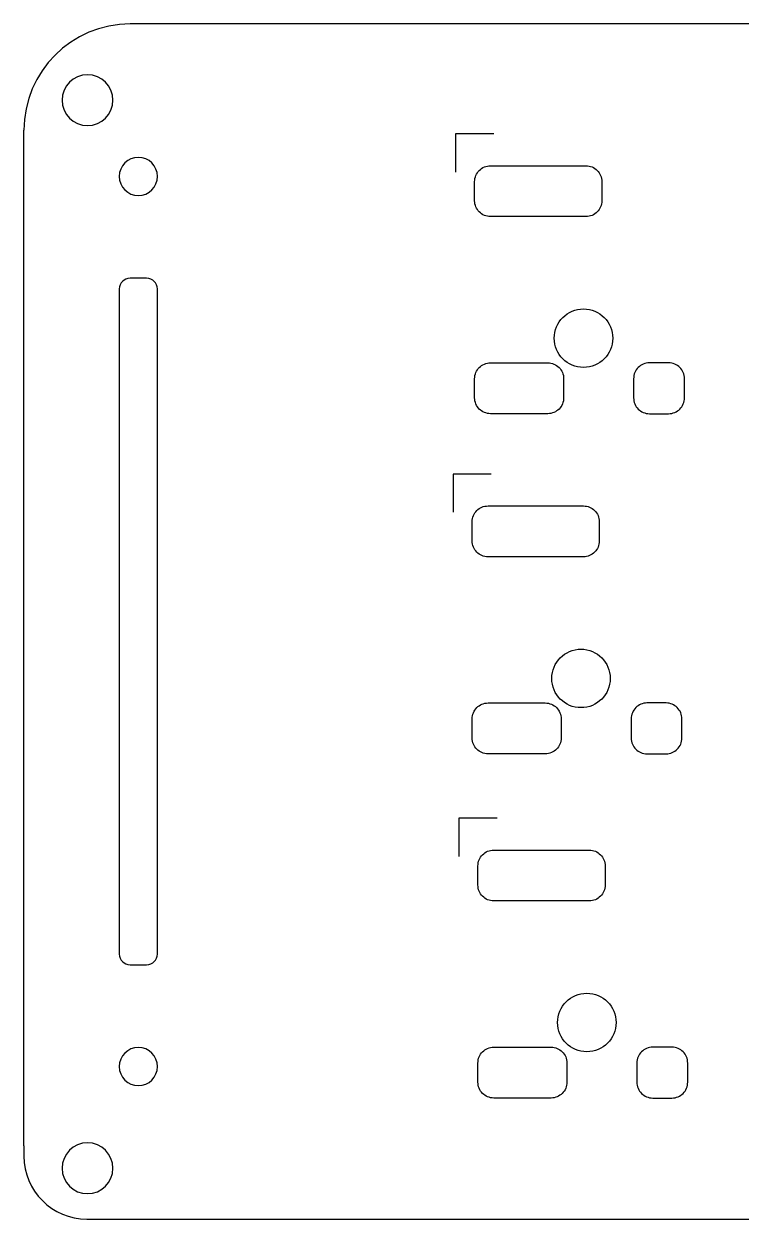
# Model space of a CAD drawing. Extents: x -6 to 227, y 0 to 209.
# Drawn here: x 1 to 57.4, y 0 to 94 of the extents above; entities that cross this region are included whole.
import ezdxf

# ---------------------------------------------------------------- set-up
doc = ezdxf.new("R2010")
doc.units = 0
doc.header["$LTSCALE"] = 25.4
doc.header["$MEASUREMENT"] = 0

# ---------------------------------------------------------------- blocks, each defined once
blk = doc.blocks.new('*B1')
at = {"color": 192, "linetype": 'Continuous'}
for q in [(1, 85.632997), (1, 4.954295)]:
    blk.add_line((1, 5.751721), q, dxfattribs=at)
for centre, radius, start, end in [((9.367003, 85.632997), 8.367003, -270, -180), ((10, 82), 1.5, -270, -180), ((10, 82), 1.5, 0, 90), ((10, 82), 1.5, -180, -90), ((10, 82), 1.5, -90, 0), ((10, 12), 1.5, -270, -180), ((10, 12), 1.5, 0, 90), ((10, 12), 1.5, -180, -90), ((10, 12), 1.5, -90, 0), ((5.954295, 4.954295), 4.954295, -180, -90)]:
    blk.add_arc(centre, radius, start, end, dxfattribs=at)
blk = doc.blocks.new('*B2')
at = {"color": 212, "linetype": 'Continuous'}
for p, q in [((215.248279, 94), (9.367003, 94)), ((37.946512, 85.344002), (34.94649, 85.344002)), ((34.94649, 85.344002), (34.94649, 82.34398)), ((37.100851, 82.693382), (37.210138, 82.746009)), ((37.210138, 82.746009), (37.325, 82.788034)), ((37.325, 82.788034), (37.444808, 82.818829)), ((37.444808, 82.818829), (37.568933, 82.837767)), ((37.568933, 82.837767), (37.696746, 82.844219)), ((37.696746, 82.844219), (45.196448, 82.844219)), ((45.196448, 82.844219), (45.324261, 82.837767)), ((45.324261, 82.837767), (45.448386, 82.818829)), ((45.448386, 82.818829), (45.568194, 82.788034)), ((45.568194, 82.788034), (45.683056, 82.746009)), ((45.683056, 82.746009), (45.792343, 82.693382)), ((36.452957, 81.722136), (36.471906, 81.84625)), ((36.471906, 81.84625), (36.502719, 81.96604)), ((36.502719, 81.96604), (36.544766, 82.080879)), ((36.544766, 82.080879), (36.59742, 82.190139)), ((36.59742, 82.190139), (36.660051, 82.293193)), ((36.660051, 82.293193), (36.73203, 82.389412)), ((36.73203, 82.389412), (36.812729, 82.478168)), ((36.812729, 82.478168), (36.901518, 82.558833)), ((36.901518, 82.558833), (36.997768, 82.630781)), ((36.997768, 82.630781), (37.100851, 82.693382)), ((45.792343, 82.693382), (45.895426, 82.630781)), ((45.895426, 82.630781), (45.991676, 82.558833)), ((45.991676, 82.558833), (46.080465, 82.478168)), ((46.080465, 82.478168), (46.161164, 82.389412)), ((46.161164, 82.389412), (46.233143, 82.293193)), ((46.233143, 82.293193), (46.295774, 82.190139)), ((46.295774, 82.190139), (46.348428, 82.080879)), ((46.348428, 82.080879), (46.390475, 81.96604)), ((46.390475, 81.96604), (46.421288, 81.84625)), ((46.421288, 81.84625), (46.440237, 81.722136)), ((36.446501, 81.594327), (36.452957, 81.722136)), ((36.446501, 80.094316), (36.446501, 81.594327)), ((46.440237, 81.722136), (46.446693, 81.594327)), ((46.446693, 81.594327), (46.446693, 80.094316)), ((36.452957, 79.966507), (36.446501, 80.094316)), ((36.471906, 79.842393), (36.452957, 79.966507)), ((46.440237, 79.966507), (46.421288, 79.842393)), ((46.446693, 80.094316), (46.440237, 79.966507)), ((36.502719, 79.722603), (36.471906, 79.842393)), ((36.544766, 79.607764), (36.502719, 79.722603)), ((36.59742, 79.498503), (36.544766, 79.607764)), ((36.660051, 79.39545), (36.59742, 79.498503)), ((36.73203, 79.299231), (36.660051, 79.39545)), ((36.812729, 79.210475), (36.73203, 79.299231)), ((36.901518, 79.12981), (36.812729, 79.210475)), ((36.997768, 79.057862), (36.901518, 79.12981)), ((37.100851, 78.995261), (36.997768, 79.057862)), ((37.210138, 78.942634), (37.100851, 78.995261)), ((45.792343, 78.995261), (45.683056, 78.942634)), ((45.895426, 79.057862), (45.792343, 78.995261)), ((45.991676, 79.12981), (45.895426, 79.057862)), ((46.080465, 79.210475), (45.991676, 79.12981)), ((46.161164, 79.299231), (46.080465, 79.210475)), ((46.233143, 79.39545), (46.161164, 79.299231)), ((46.295774, 79.498503), (46.233143, 79.39545)), ((46.348428, 79.607764), (46.295774, 79.498503)), ((46.390475, 79.722603), (46.348428, 79.607764)), ((46.421288, 79.842393), (46.390475, 79.722603)), ((37.325, 78.900609), (37.210138, 78.942634)), ((37.444808, 78.869814), (37.325, 78.900609)), ((37.568933, 78.850876), (37.444808, 78.869814)), ((37.696746, 78.844424), (37.568933, 78.850876)), ((45.196448, 78.844424), (37.696746, 78.844424)), ((45.324261, 78.850876), (45.196448, 78.844424)), ((45.448386, 78.869814), (45.324261, 78.850876)), ((45.568194, 78.900609), (45.448386, 78.869814)), ((45.683056, 78.942634), (45.568194, 78.900609)), ((10.653479, 74), (9.346521, 74)), ((8.5, 73.153479), (8.5, 20.846521)), ((11.5, 20.846521), (11.5, 73.153479)), ((44.111536, 71.397566), (44.322821, 71.474888)), ((44.322821, 71.474888), (44.543207, 71.531547)), ((44.543207, 71.531547), (44.771537, 71.566389)), ((44.771537, 71.566389), (45.006654, 71.57826)), ((45.006654, 71.57826), (45.241833, 71.566389)), ((45.241833, 71.566389), (45.470217, 71.531547)), ((45.470217, 71.531547), (45.69065, 71.474888)), ((45.69065, 71.474888), (45.901976, 71.397566)), ((42.984489, 70.374806), (43.09969, 70.56442)), ((43.09969, 70.56442), (43.232088, 70.741458)), ((43.232088, 70.741458), (43.380525, 70.904763)), ((43.380525, 70.904763), (43.543845, 71.053182)), ((43.543845, 71.053182), (43.720891, 71.185559)), ((43.720891, 71.185559), (43.910506, 71.300739)), ((43.910506, 71.300739), (44.111536, 71.397566)), ((45.901976, 71.397566), (46.10304, 71.300739)), ((46.10304, 71.300739), (46.292684, 71.185559)), ((46.292684, 71.185559), (46.469753, 71.053182)), ((46.469753, 71.053182), (46.633092, 70.904763)), ((46.633092, 70.904763), (46.781543, 70.741458)), ((46.781543, 70.741458), (46.913952, 70.56442)), ((46.913952, 70.56442), (47.029161, 70.374806)), ((42.71877, 69.513677), (42.753624, 69.74205)), ((42.753624, 69.74205), (42.810299, 69.962466)), ((42.810299, 69.962466), (42.887639, 70.173769)), ((42.887639, 70.173769), (42.984489, 70.374806)), ((47.029161, 70.374806), (47.126016, 70.173769)), ((47.126016, 70.173769), (47.20336, 69.962466)), ((47.20336, 69.962466), (47.260037, 69.74205)), ((47.260037, 69.74205), (47.29489, 69.513677)), ((42.706896, 69.278502), (42.71877, 69.513677)), ((42.71877, 69.043323), (42.706896, 69.278502)), ((42.753624, 68.814939), (42.71877, 69.043323)), ((42.810299, 68.594506), (42.753624, 68.814939)), ((47.260037, 68.814939), (47.20336, 68.594506)), ((47.29489, 69.043323), (47.260037, 68.814939)), ((47.29489, 69.513677), (47.306765, 69.278502)), ((47.306765, 69.278502), (47.29489, 69.043323)), ((42.887639, 68.38318), (42.810299, 68.594506)), ((42.984489, 68.182116), (42.887639, 68.38318)), ((43.09969, 67.992472), (42.984489, 68.182116)), ((43.232088, 67.815403), (43.09969, 67.992472)), ((43.380525, 67.652064), (43.232088, 67.815403)), ((46.781543, 67.815403), (46.633092, 67.652064)), ((46.913952, 67.992472), (46.781543, 67.815403)), ((47.029161, 68.182116), (46.913952, 67.992472)), ((47.126016, 68.38318), (47.029161, 68.182116)), ((47.20336, 68.594506), (47.126016, 68.38318)), ((36.597691, 66.690495), (36.660292, 66.793548)), ((36.660292, 66.793548), (36.732239, 66.889767)), ((36.732239, 66.889767), (36.812905, 66.978523)), ((36.812905, 66.978523), (36.901661, 67.059189)), ((36.901661, 67.059189), (36.99788, 67.131136)), ((36.99788, 67.131136), (37.100933, 67.193737)), ((37.100933, 67.193737), (37.210193, 67.246364)), ((37.210193, 67.246364), (37.325033, 67.288389)), ((37.325033, 67.288389), (37.444823, 67.319185)), ((37.444823, 67.319185), (37.568937, 67.338122)), ((37.568937, 67.338122), (37.696746, 67.344574)), ((37.696746, 67.344574), (42.196779, 67.344574)), ((42.196779, 67.344574), (42.324588, 67.338122)), ((42.324588, 67.338122), (42.448702, 67.319185)), ((42.448702, 67.319185), (42.568492, 67.288389)), ((42.568492, 67.288389), (42.683331, 67.246364)), ((42.683331, 67.246364), (42.792591, 67.193737)), ((42.792591, 67.193737), (42.895645, 67.131136)), ((42.895645, 67.131136), (42.991864, 67.059189)), ((42.991864, 67.059189), (43.08062, 66.978523)), ((43.08062, 66.978523), (43.161285, 66.889767)), ((43.161285, 66.889767), (43.233233, 66.793548)), ((43.233233, 66.793548), (43.295834, 66.690495)), ((43.543845, 67.503613), (43.380525, 67.652064)), ((43.720891, 67.371204), (43.543845, 67.503613)), ((43.910506, 67.255995), (43.720891, 67.371204)), ((44.111536, 67.15914), (43.910506, 67.255995)), ((44.322821, 67.081796), (44.111536, 67.15914)), ((44.543207, 67.025119), (44.322821, 67.081796)), ((44.771537, 66.990266), (44.543207, 67.025119)), ((45.006654, 66.978391), (44.771537, 66.990266)), ((45.241833, 66.990266), (45.006654, 66.978391)), ((45.470217, 67.025119), (45.241833, 66.990266)), ((45.69065, 67.081796), (45.470217, 67.025119)), ((45.901976, 67.15914), (45.69065, 67.081796)), ((46.10304, 67.255995), (45.901976, 67.15914)), ((46.292684, 67.371204), (46.10304, 67.255995)), ((46.469753, 67.503613), (46.292684, 67.371204)), ((46.633092, 67.652064), (46.469753, 67.503613)), ((49.160267, 66.793548), (49.097666, 66.690495)), ((49.232214, 66.889767), (49.160267, 66.793548)), ((49.31288, 66.978523), (49.232214, 66.889767)), ((49.401636, 67.059189), (49.31288, 66.978523)), ((49.497855, 67.131136), (49.401636, 67.059189)), ((49.600908, 67.193737), (49.497855, 67.131136)), ((49.710168, 67.246364), (49.600908, 67.193737)), ((49.825008, 67.288389), (49.710168, 67.246364)), ((49.944798, 67.319185), (49.825008, 67.288389)), ((50.068912, 67.338122), (49.944798, 67.319185)), ((50.196721, 67.344574), (50.068912, 67.338122)), ((51.696732, 67.344574), (50.196721, 67.344574)), ((51.824483, 67.338122), (51.696732, 67.344574)), ((51.948553, 67.319185), (51.824483, 67.338122)), ((52.068314, 67.288389), (51.948553, 67.319185)), ((52.183135, 67.246364), (52.068314, 67.288389)), ((52.292388, 67.193737), (52.183135, 67.246364)), ((52.395443, 67.131136), (52.292388, 67.193737)), ((52.49167, 67.059189), (52.395443, 67.131136)), ((52.58044, 66.978523), (52.49167, 67.059189)), ((52.661124, 66.889767), (52.58044, 66.978523)), ((52.733092, 66.793548), (52.661124, 66.889767)), ((52.795715, 66.690495), (52.733092, 66.793548)), ((36.446854, 66.094683), (36.453306, 66.222492)), ((36.446854, 64.594671), (36.446854, 66.094683)), ((36.453306, 66.222492), (36.472244, 66.346605)), ((36.472244, 66.346605), (36.503039, 66.466396)), ((36.503039, 66.466396), (36.545064, 66.581235)), ((36.545064, 66.581235), (36.597691, 66.690495)), ((43.295834, 66.690495), (43.348461, 66.581235)), ((43.348461, 66.581235), (43.390486, 66.466396)), ((43.390486, 66.466396), (43.421281, 66.346605)), ((43.421281, 66.346605), (43.440219, 66.222492)), ((43.440219, 66.222492), (43.446671, 66.094683)), ((43.446671, 66.094683), (43.446671, 64.594671)), ((48.953281, 66.222492), (48.946829, 66.094683)), ((48.946829, 66.094683), (48.946829, 64.594671)), ((48.972219, 66.346605), (48.953281, 66.222492)), ((49.003014, 66.466396), (48.972219, 66.346605)), ((49.045039, 66.581235), (49.003014, 66.466396)), ((49.097666, 66.690495), (49.045039, 66.581235)), ((52.848364, 66.581235), (52.795715, 66.690495)), ((52.890408, 66.466396), (52.848364, 66.581235)), ((52.921219, 66.346605), (52.890408, 66.466396)), ((52.940168, 66.222492), (52.921219, 66.346605)), ((52.946623, 66.094683), (52.940168, 66.222492)), ((52.946623, 64.594671), (52.946623, 66.094683)), ((36.453306, 64.466862), (36.446854, 64.594671)), ((36.472244, 64.342749), (36.453306, 64.466862)), ((36.503039, 64.222958), (36.472244, 64.342749)), ((36.545064, 64.108119), (36.503039, 64.222958)), ((36.597691, 63.998859), (36.545064, 64.108119)), ((36.660292, 63.895806), (36.597691, 63.998859)), ((43.295834, 63.998859), (43.233233, 63.895806)), ((43.348461, 64.108119), (43.295834, 63.998859)), ((43.390486, 64.222958), (43.348461, 64.108119)), ((43.421281, 64.342749), (43.390486, 64.222958)), ((43.440219, 64.466862), (43.421281, 64.342749)), ((43.446671, 64.594671), (43.440219, 64.466862)), ((48.946829, 64.594671), (48.953281, 64.466862)), ((48.953281, 64.466862), (48.972219, 64.342749)), ((48.972219, 64.342749), (49.003014, 64.222958)), ((49.003014, 64.222958), (49.045039, 64.108119)), ((49.045039, 64.108119), (49.097666, 63.998859)), ((49.097666, 63.998859), (49.160267, 63.895806)), ((52.733092, 63.895806), (52.795715, 63.998859)), ((52.795715, 63.998859), (52.848364, 64.108119)), ((52.848364, 64.108119), (52.890408, 64.222958)), ((52.890408, 64.222958), (52.921219, 64.342749)), ((52.921219, 64.342749), (52.940168, 64.466862)), ((52.940168, 64.466862), (52.946623, 64.594671)), ((36.732239, 63.799587), (36.660292, 63.895806)), ((36.812905, 63.710831), (36.732239, 63.799587)), ((36.901661, 63.630165), (36.812905, 63.710831)), ((36.99788, 63.558218), (36.901661, 63.630165)), ((37.100933, 63.495617), (36.99788, 63.558218)), ((37.210193, 63.44299), (37.100933, 63.495617)), ((37.325033, 63.400965), (37.210193, 63.44299)), ((37.444823, 63.370169), (37.325033, 63.400965)), ((37.568937, 63.351232), (37.444823, 63.370169)), ((37.696746, 63.34478), (37.568937, 63.351232)), ((42.196779, 63.34478), (37.696746, 63.34478)), ((42.324588, 63.351232), (42.196779, 63.34478)), ((42.448702, 63.370169), (42.324588, 63.351232)), ((42.568492, 63.400965), (42.448702, 63.370169)), ((42.683331, 63.44299), (42.568492, 63.400965)), ((42.792591, 63.495617), (42.683331, 63.44299)), ((42.895645, 63.558218), (42.792591, 63.495617)), ((42.991864, 63.630165), (42.895645, 63.558218)), ((43.08062, 63.710831), (42.991864, 63.630165)), ((43.161285, 63.799587), (43.08062, 63.710831)), ((43.233233, 63.895806), (43.161285, 63.799587)), ((49.160267, 63.895806), (49.232214, 63.799587)), ((49.232214, 63.799587), (49.31288, 63.710831)), ((49.31288, 63.710831), (49.401636, 63.630165)), ((49.401636, 63.630165), (49.497855, 63.558218)), ((49.497855, 63.558218), (49.600908, 63.495617)), ((49.600908, 63.495617), (49.710168, 63.44299)), ((49.710168, 63.44299), (49.825008, 63.400965)), ((49.825008, 63.400965), (49.944798, 63.370169)), ((49.944798, 63.370169), (50.068912, 63.351232)), ((50.068912, 63.351232), (50.196721, 63.34478)), ((50.196721, 63.34478), (51.696732, 63.34478)), ((51.696732, 63.34478), (51.824483, 63.351232)), ((51.824483, 63.351232), (51.948553, 63.370169)), ((51.948553, 63.370169), (52.068314, 63.400965)), ((52.068314, 63.400965), (52.183135, 63.44299)), ((52.183135, 63.44299), (52.292388, 63.495617)), ((52.292388, 63.495617), (52.395443, 63.558218)), ((52.395443, 63.558218), (52.49167, 63.630165)), ((52.49167, 63.630165), (52.58044, 63.710831)), ((52.58044, 63.710831), (52.661124, 63.799587)), ((52.661124, 63.799587), (52.733092, 63.895806)), ((37.7495, 58.589752), (34.749478, 58.589752)), ((34.749478, 58.589752), (34.749478, 55.58973)), ((36.400408, 55.43589), (36.463039, 55.538943)), ((36.463039, 55.538943), (36.535018, 55.635162)), ((36.535018, 55.635162), (36.615717, 55.723918)), ((36.615717, 55.723918), (36.704506, 55.804584)), ((36.704506, 55.804584), (36.800756, 55.876531)), ((36.800756, 55.876531), (36.903839, 55.939132)), ((36.903839, 55.939132), (37.013126, 55.991759)), ((37.013126, 55.991759), (37.127988, 56.033784)), ((37.127988, 56.033784), (37.247796, 56.064579)), ((37.247796, 56.064579), (37.371921, 56.083517)), ((37.371921, 56.083517), (37.499734, 56.089969)), ((37.499734, 56.089969), (44.999436, 56.089969)), ((44.999436, 56.089969), (45.127249, 56.083517)), ((45.127249, 56.083517), (45.251374, 56.064579)), ((45.251374, 56.064579), (45.371182, 56.033784)), ((45.371182, 56.033784), (45.486044, 55.991759)), ((45.486044, 55.991759), (45.595331, 55.939132)), ((45.595331, 55.939132), (45.698414, 55.876531)), ((45.698414, 55.876531), (45.794664, 55.804584)), ((45.794664, 55.804584), (45.883453, 55.723918)), ((45.883453, 55.723918), (45.964152, 55.635162)), ((45.964152, 55.635162), (46.036131, 55.538943)), ((46.036131, 55.538943), (46.098762, 55.43589)), ((36.249489, 54.840077), (36.255945, 54.967886)), ((36.249489, 53.340066), (36.249489, 54.840077)), ((36.255945, 54.967886), (36.274894, 55.092)), ((36.274894, 55.092), (36.305707, 55.21179)), ((36.305707, 55.21179), (36.347754, 55.32663)), ((36.347754, 55.32663), (36.400408, 55.43589)), ((46.098762, 55.43589), (46.151416, 55.32663)), ((46.151416, 55.32663), (46.193463, 55.21179)), ((46.193463, 55.21179), (46.224276, 55.092)), ((46.224276, 55.092), (46.243225, 54.967886)), ((46.243225, 54.967886), (46.249681, 54.840077)), ((46.249681, 54.840077), (46.249681, 53.340066)), ((36.255945, 53.212257), (36.249489, 53.340066)), ((36.274894, 53.088144), (36.255945, 53.212257)), ((36.305707, 52.968353), (36.274894, 53.088144)), ((36.347754, 52.853514), (36.305707, 52.968353)), ((36.400408, 52.744254), (36.347754, 52.853514)), ((36.463039, 52.6412), (36.400408, 52.744254)), ((36.535018, 52.544982), (36.463039, 52.6412)), ((46.036131, 52.6412), (45.964152, 52.544982)), ((46.098762, 52.744254), (46.036131, 52.6412)), ((46.151416, 52.853514), (46.098762, 52.744254)), ((46.193463, 52.968353), (46.151416, 52.853514)), ((46.224276, 53.088144), (46.193463, 52.968353)), ((46.243225, 53.212257), (46.224276, 53.088144)), ((46.249681, 53.340066), (46.243225, 53.212257)), ((36.615717, 52.456226), (36.535018, 52.544982)), ((36.704506, 52.37556), (36.615717, 52.456226)), ((36.800756, 52.303613), (36.704506, 52.37556)), ((36.903839, 52.241012), (36.800756, 52.303613)), ((37.013126, 52.188385), (36.903839, 52.241012)), ((37.127988, 52.14636), (37.013126, 52.188385)), ((37.247796, 52.115564), (37.127988, 52.14636)), ((37.371921, 52.096627), (37.247796, 52.115564)), ((37.499734, 52.090175), (37.371921, 52.096627)), ((44.999436, 52.090175), (37.499734, 52.090175)), ((45.127249, 52.096627), (44.999436, 52.090175)), ((45.251374, 52.115564), (45.127249, 52.096627)), ((45.371182, 52.14636), (45.251374, 52.115564)), ((45.486044, 52.188385), (45.371182, 52.14636)), ((45.595331, 52.241012), (45.486044, 52.188385)), ((45.698414, 52.303613), (45.595331, 52.241012)), ((45.794664, 52.37556), (45.698414, 52.303613)), ((45.883453, 52.456226), (45.794664, 52.37556)), ((45.964152, 52.544982), (45.883453, 52.456226)), ((43.183513, 44.150514), (43.346832, 44.298932)), ((43.346832, 44.298932), (43.523879, 44.431309)), ((43.523879, 44.431309), (43.713494, 44.546489)), ((43.713494, 44.546489), (43.914523, 44.643317)), ((43.914523, 44.643317), (44.125809, 44.720638)), ((44.125809, 44.720638), (44.346195, 44.777297)), ((44.346195, 44.777297), (44.574525, 44.81214)), ((44.574525, 44.81214), (44.809642, 44.824011)), ((44.809642, 44.824011), (45.044821, 44.81214)), ((45.044821, 44.81214), (45.273205, 44.777297)), ((45.273205, 44.777297), (45.493638, 44.720638)), ((45.493638, 44.720638), (45.704964, 44.643317)), ((45.704964, 44.643317), (45.906028, 44.546489)), ((45.906028, 44.546489), (46.095672, 44.431309)), ((46.095672, 44.431309), (46.272741, 44.298932)), ((46.272741, 44.298932), (46.43608, 44.150514)), ((42.613287, 43.208216), (42.690627, 43.41952)), ((42.690627, 43.41952), (42.787476, 43.620556)), ((42.787476, 43.620556), (42.902678, 43.810171)), ((42.902678, 43.810171), (43.035076, 43.987208)), ((43.035076, 43.987208), (43.183513, 44.150514)), ((46.43608, 44.150514), (46.584531, 43.987208)), ((46.584531, 43.987208), (46.71694, 43.810171)), ((46.71694, 43.810171), (46.832149, 43.620556)), ((46.832149, 43.620556), (46.929004, 43.41952)), ((46.929004, 43.41952), (47.006348, 43.208216)), ((42.509884, 42.524252), (42.521758, 42.759427)), ((42.521758, 42.289073), (42.509884, 42.524252)), ((42.521758, 42.759427), (42.556611, 42.9878)), ((42.556611, 42.9878), (42.613287, 43.208216)), ((47.006348, 43.208216), (47.063024, 42.9878)), ((47.063024, 42.9878), (47.097878, 42.759427)), ((47.097878, 42.759427), (47.109753, 42.524252)), ((47.109753, 42.524252), (47.097878, 42.289073)), ((42.556611, 42.060689), (42.521758, 42.289073)), ((42.613287, 41.840256), (42.556611, 42.060689)), ((42.690627, 41.62893), (42.613287, 41.840256)), ((42.787476, 41.427867), (42.690627, 41.62893)), ((42.902678, 41.238222), (42.787476, 41.427867)), ((46.832149, 41.427867), (46.71694, 41.238222)), ((46.929004, 41.62893), (46.832149, 41.427867)), ((47.006348, 41.840256), (46.929004, 41.62893)), ((47.063024, 42.060689), (47.006348, 41.840256)), ((47.097878, 42.289073), (47.063024, 42.060689)), ((36.800868, 40.376887), (36.903921, 40.439488)), ((36.903921, 40.439488), (37.013181, 40.492115)), ((37.013181, 40.492115), (37.128021, 40.53414)), ((37.128021, 40.53414), (37.247811, 40.564935)), ((37.247811, 40.564935), (37.371925, 40.583873)), ((37.371925, 40.583873), (37.499734, 40.590325)), ((37.499734, 40.590325), (41.999767, 40.590325)), ((41.999767, 40.590325), (42.127576, 40.583873)), ((42.127576, 40.583873), (42.251689, 40.564935)), ((42.251689, 40.564935), (42.37148, 40.53414)), ((42.37148, 40.53414), (42.486319, 40.492115)), ((42.486319, 40.492115), (42.595579, 40.439488)), ((42.595579, 40.439488), (42.698633, 40.376887)), ((43.035076, 41.061153), (42.902678, 41.238222)), ((43.183513, 40.897815), (43.035076, 41.061153)), ((43.346832, 40.749363), (43.183513, 40.897815)), ((43.523879, 40.616955), (43.346832, 40.749363)), ((43.713494, 40.501745), (43.523879, 40.616955)), ((43.914523, 40.40489), (43.713494, 40.501745)), ((45.906028, 40.501745), (45.704964, 40.40489)), ((46.095672, 40.616955), (45.906028, 40.501745)), ((46.272741, 40.749363), (46.095672, 40.616955)), ((46.43608, 40.897815), (46.272741, 40.749363)), ((46.584531, 41.061153), (46.43608, 40.897815)), ((46.71694, 41.238222), (46.584531, 41.061153)), ((49.403896, 40.439488), (49.300843, 40.376887)), ((49.513156, 40.492115), (49.403896, 40.439488)), ((49.627996, 40.53414), (49.513156, 40.492115)), ((49.747786, 40.564935), (49.627996, 40.53414)), ((49.8719, 40.583873), (49.747786, 40.564935)), ((49.999709, 40.590325), (49.8719, 40.583873)), ((51.49972, 40.590325), (49.999709, 40.590325)), ((51.627471, 40.583873), (51.49972, 40.590325)), ((51.751541, 40.564935), (51.627471, 40.583873)), ((51.871302, 40.53414), (51.751541, 40.564935)), ((51.986123, 40.492115), (51.871302, 40.53414)), ((52.095376, 40.439488), (51.986123, 40.492115)), ((52.198431, 40.376887), (52.095376, 40.439488)), ((36.256294, 39.468242), (36.275232, 39.592356)), ((36.275232, 39.592356), (36.306027, 39.712146)), ((36.306027, 39.712146), (36.348052, 39.826985)), ((36.348052, 39.826985), (36.400679, 39.936245)), ((36.400679, 39.936245), (36.46328, 40.039299)), ((36.46328, 40.039299), (36.535227, 40.135518)), ((36.535227, 40.135518), (36.615893, 40.224274)), ((36.615893, 40.224274), (36.704649, 40.304939)), ((36.704649, 40.304939), (36.800868, 40.376887)), ((42.698633, 40.376887), (42.794851, 40.304939)), ((42.794851, 40.304939), (42.883608, 40.224274)), ((42.883608, 40.224274), (42.964273, 40.135518)), ((42.964273, 40.135518), (43.03622, 40.039299)), ((43.03622, 40.039299), (43.098822, 39.936245)), ((43.098822, 39.936245), (43.151449, 39.826985)), ((43.151449, 39.826985), (43.193474, 39.712146)), ((43.193474, 39.712146), (43.224269, 39.592356)), ((43.224269, 39.592356), (43.243206, 39.468242)), ((44.125809, 40.327547), (43.914523, 40.40489)), ((44.346195, 40.27087), (44.125809, 40.327547)), ((44.574525, 40.236016), (44.346195, 40.27087)), ((44.809642, 40.224141), (44.574525, 40.236016)), ((45.044821, 40.236016), (44.809642, 40.224141)), ((45.273205, 40.27087), (45.044821, 40.236016)), ((45.493638, 40.327547), (45.273205, 40.27087)), ((45.704964, 40.40489), (45.493638, 40.327547)), ((48.775207, 39.592356), (48.756269, 39.468242)), ((48.806002, 39.712146), (48.775207, 39.592356)), ((48.848027, 39.826985), (48.806002, 39.712146)), ((48.900654, 39.936245), (48.848027, 39.826985)), ((48.963255, 40.039299), (48.900654, 39.936245)), ((49.035202, 40.135518), (48.963255, 40.039299)), ((49.115868, 40.224274), (49.035202, 40.135518)), ((49.204624, 40.304939), (49.115868, 40.224274)), ((49.300843, 40.376887), (49.204624, 40.304939)), ((52.294658, 40.304939), (52.198431, 40.376887)), ((52.383428, 40.224274), (52.294658, 40.304939)), ((52.464112, 40.135518), (52.383428, 40.224274)), ((52.53608, 40.039299), (52.464112, 40.135518)), ((52.598703, 39.936245), (52.53608, 40.039299)), ((52.651352, 39.826985), (52.598703, 39.936245)), ((52.693396, 39.712146), (52.651352, 39.826985)), ((52.724207, 39.592356), (52.693396, 39.712146)), ((52.743155, 39.468242), (52.724207, 39.592356)), ((36.249842, 39.340433), (36.256294, 39.468242)), ((36.249842, 37.840422), (36.249842, 39.340433)), ((43.243206, 39.468242), (43.249659, 39.340433)), ((43.249659, 39.340433), (43.249659, 37.840422)), ((48.756269, 39.468242), (48.749817, 39.340433)), ((48.749817, 39.340433), (48.749817, 37.840422)), ((52.749611, 39.340433), (52.743155, 39.468242)), ((52.749611, 37.840422), (52.749611, 39.340433)), ((36.256294, 37.712613), (36.249842, 37.840422)), ((36.275232, 37.588499), (36.256294, 37.712613)), ((43.243206, 37.712613), (43.224269, 37.588499)), ((43.249659, 37.840422), (43.243206, 37.712613)), ((48.749817, 37.840422), (48.756269, 37.712613)), ((48.756269, 37.712613), (48.775207, 37.588499)), ((52.724207, 37.588499), (52.743155, 37.712613)), ((52.743155, 37.712613), (52.749611, 37.840422)), ((36.306027, 37.468709), (36.275232, 37.588499)), ((36.348052, 37.35387), (36.306027, 37.468709)), ((36.400679, 37.244609), (36.348052, 37.35387)), ((36.46328, 37.141556), (36.400679, 37.244609)), ((36.535227, 37.045337), (36.46328, 37.141556)), ((36.615893, 36.956581), (36.535227, 37.045337)), ((36.704649, 36.875916), (36.615893, 36.956581)), ((36.800868, 36.803968), (36.704649, 36.875916)), ((36.903921, 36.741367), (36.800868, 36.803968)), ((37.013181, 36.68874), (36.903921, 36.741367)), ((37.128021, 36.646715), (37.013181, 36.68874)), ((42.486319, 36.68874), (42.37148, 36.646715)), ((42.595579, 36.741367), (42.486319, 36.68874)), ((42.698633, 36.803968), (42.595579, 36.741367)), ((42.794851, 36.875916), (42.698633, 36.803968)), ((42.883608, 36.956581), (42.794851, 36.875916)), ((42.964273, 37.045337), (42.883608, 36.956581)), ((43.03622, 37.141556), (42.964273, 37.045337)), ((43.098822, 37.244609), (43.03622, 37.141556)), ((43.151449, 37.35387), (43.098822, 37.244609)), ((43.193474, 37.468709), (43.151449, 37.35387)), ((43.224269, 37.588499), (43.193474, 37.468709)), ((48.775207, 37.588499), (48.806002, 37.468709)), ((48.806002, 37.468709), (48.848027, 37.35387)), ((48.848027, 37.35387), (48.900654, 37.244609)), ((48.900654, 37.244609), (48.963255, 37.141556)), ((48.963255, 37.141556), (49.035202, 37.045337)), ((49.035202, 37.045337), (49.115868, 36.956581)), ((49.115868, 36.956581), (49.204624, 36.875916)), ((49.204624, 36.875916), (49.300843, 36.803968)), ((49.300843, 36.803968), (49.403896, 36.741367)), ((49.403896, 36.741367), (49.513156, 36.68874)), ((49.513156, 36.68874), (49.627996, 36.646715)), ((51.871302, 36.646715), (51.986123, 36.68874)), ((51.986123, 36.68874), (52.095376, 36.741367)), ((52.095376, 36.741367), (52.198431, 36.803968)), ((52.198431, 36.803968), (52.294658, 36.875916)), ((52.294658, 36.875916), (52.383428, 36.956581)), ((52.383428, 36.956581), (52.464112, 37.045337)), ((52.464112, 37.045337), (52.53608, 37.141556)), ((52.53608, 37.141556), (52.598703, 37.244609)), ((52.598703, 37.244609), (52.651352, 37.35387)), ((52.651352, 37.35387), (52.693396, 37.468709)), ((52.693396, 37.468709), (52.724207, 37.588499)), ((37.247811, 36.61592), (37.128021, 36.646715)), ((37.371925, 36.596982), (37.247811, 36.61592)), ((37.499734, 36.59053), (37.371925, 36.596982)), ((41.999767, 36.59053), (37.499734, 36.59053)), ((42.127576, 36.596982), (41.999767, 36.59053)), ((42.251689, 36.61592), (42.127576, 36.596982)), ((42.37148, 36.646715), (42.251689, 36.61592)), ((49.627996, 36.646715), (49.747786, 36.61592)), ((49.747786, 36.61592), (49.8719, 36.596982)), ((49.8719, 36.596982), (49.999709, 36.59053)), ((49.999709, 36.59053), (51.49972, 36.59053)), ((51.49972, 36.59053), (51.627471, 36.596982)), ((51.627471, 36.596982), (51.751541, 36.61592)), ((51.751541, 36.61592), (51.871302, 36.646715)), ((38.204729, 31.52269), (35.204707, 31.52269)), ((35.204707, 31.52269), (35.204707, 28.522668)), ((36.760936, 28.144728), (36.802983, 28.259568)), ((36.802983, 28.259568), (36.855637, 28.368828)), ((36.855637, 28.368828), (36.918268, 28.471881)), ((36.918268, 28.471881), (36.990247, 28.5681)), ((36.990247, 28.5681), (37.070946, 28.656856)), ((37.070946, 28.656856), (37.159735, 28.737522)), ((37.159735, 28.737522), (37.255985, 28.809469)), ((37.255985, 28.809469), (37.359068, 28.87207)), ((37.359068, 28.87207), (37.468355, 28.924697)), ((37.468355, 28.924697), (37.583217, 28.966722)), ((37.583217, 28.966722), (37.703025, 28.997517)), ((37.703025, 28.997517), (37.82715, 29.016455)), ((37.82715, 29.016455), (37.954963, 29.022907)), ((37.954963, 29.022907), (45.454665, 29.022907)), ((45.454665, 29.022907), (45.582478, 29.016455)), ((45.582478, 29.016455), (45.706603, 28.997517)), ((45.706603, 28.997517), (45.826411, 28.966722)), ((45.826411, 28.966722), (45.941273, 28.924697)), ((45.941273, 28.924697), (46.05056, 28.87207)), ((46.05056, 28.87207), (46.153643, 28.809469)), ((46.153643, 28.809469), (46.249893, 28.737522)), ((46.249893, 28.737522), (46.338682, 28.656856)), ((46.338682, 28.656856), (46.419381, 28.5681)), ((46.419381, 28.5681), (46.49136, 28.471881)), ((46.49136, 28.471881), (46.553991, 28.368828)), ((46.553991, 28.368828), (46.606645, 28.259568)), ((46.606645, 28.259568), (46.648692, 28.144728)), ((36.704718, 27.773015), (36.711174, 27.900824)), ((36.704718, 26.273004), (36.704718, 27.773015)), ((36.711174, 27.900824), (36.730123, 28.024938)), ((36.730123, 28.024938), (36.760936, 28.144728)), ((46.648692, 28.144728), (46.679505, 28.024938)), ((46.679505, 28.024938), (46.698454, 27.900824)), ((46.698454, 27.900824), (46.70491, 27.773015)), ((46.70491, 27.773015), (46.70491, 26.273004)), ((36.711174, 26.145195), (36.704718, 26.273004)), ((36.730123, 26.021082), (36.711174, 26.145195)), ((36.760936, 25.901291), (36.730123, 26.021082)), ((36.802983, 25.786452), (36.760936, 25.901291)), ((36.855637, 25.677192), (36.802983, 25.786452)), ((36.918268, 25.574138), (36.855637, 25.677192)), ((36.990247, 25.47792), (36.918268, 25.574138)), ((37.070946, 25.389164), (36.990247, 25.47792)), ((37.159735, 25.308498), (37.070946, 25.389164)), ((46.338682, 25.389164), (46.249893, 25.308498)), ((46.419381, 25.47792), (46.338682, 25.389164)), ((46.49136, 25.574138), (46.419381, 25.47792)), ((46.553991, 25.677192), (46.49136, 25.574138)), ((46.606645, 25.786452), (46.553991, 25.677192)), ((46.648692, 25.901291), (46.606645, 25.786452)), ((46.679505, 26.021082), (46.648692, 25.901291)), ((46.698454, 26.145195), (46.679505, 26.021082)), ((46.70491, 26.273004), (46.698454, 26.145195)), ((37.255985, 25.236551), (37.159735, 25.308498)), ((37.359068, 25.17395), (37.255985, 25.236551)), ((37.468355, 25.121323), (37.359068, 25.17395)), ((37.583217, 25.079298), (37.468355, 25.121323)), ((37.703025, 25.048502), (37.583217, 25.079298)), ((37.82715, 25.029565), (37.703025, 25.048502)), ((37.954963, 25.023113), (37.82715, 25.029565)), ((45.454665, 25.023113), (37.954963, 25.023113)), ((45.582478, 25.029565), (45.454665, 25.023113)), ((45.706603, 25.048502), (45.582478, 25.029565)), ((45.826411, 25.079298), (45.706603, 25.048502)), ((45.941273, 25.121323), (45.826411, 25.079298)), ((46.05056, 25.17395), (45.941273, 25.121323)), ((46.153643, 25.236551), (46.05056, 25.17395)), ((46.249893, 25.308498), (46.153643, 25.236551)), ((9.346521, 20), (10.653479, 20)), ((43.357907, 16.743109), (43.490305, 16.920146)), ((43.490305, 16.920146), (43.638742, 17.083452)), ((43.638742, 17.083452), (43.802061, 17.23187)), ((43.802061, 17.23187), (43.979108, 17.364247)), ((43.979108, 17.364247), (44.168723, 17.479427)), ((44.168723, 17.479427), (44.369752, 17.576255)), ((44.369752, 17.576255), (44.581038, 17.653576)), ((44.581038, 17.653576), (44.801424, 17.710235)), ((44.801424, 17.710235), (45.029754, 17.745078)), ((45.029754, 17.745078), (45.264871, 17.756949)), ((45.264871, 17.756949), (45.50005, 17.745078)), ((45.50005, 17.745078), (45.728434, 17.710235)), ((45.728434, 17.710235), (45.948867, 17.653576)), ((45.948867, 17.653576), (46.160193, 17.576255)), ((46.160193, 17.576255), (46.361257, 17.479427)), ((46.361257, 17.479427), (46.550901, 17.364247)), ((46.550901, 17.364247), (46.72797, 17.23187)), ((46.72797, 17.23187), (46.891309, 17.083452)), ((46.891309, 17.083452), (47.03976, 16.920146)), ((47.03976, 16.920146), (47.172169, 16.743109)), ((43.01184, 15.920738), (43.068516, 16.141154)), ((43.068516, 16.141154), (43.145856, 16.352458)), ((43.145856, 16.352458), (43.242705, 16.553494)), ((43.242705, 16.553494), (43.357907, 16.743109)), ((47.172169, 16.743109), (47.287378, 16.553494)), ((47.287378, 16.553494), (47.384233, 16.352458)), ((47.384233, 16.352458), (47.461577, 16.141154)), ((47.461577, 16.141154), (47.518253, 15.920738)), ((42.965113, 15.45719), (42.976987, 15.692365)), ((42.976987, 15.222011), (42.965113, 15.45719)), ((42.976987, 15.692365), (43.01184, 15.920738)), ((43.01184, 14.993627), (42.976987, 15.222011)), ((47.518253, 15.920738), (47.553107, 15.692365)), ((47.553107, 15.222011), (47.518253, 14.993627)), ((47.553107, 15.692365), (47.564982, 15.45719)), ((47.564982, 15.45719), (47.553107, 15.222011)), ((43.068516, 14.773194), (43.01184, 14.993627)), ((43.145856, 14.561868), (43.068516, 14.773194)), ((43.242705, 14.360805), (43.145856, 14.561868)), ((43.357907, 14.17116), (43.242705, 14.360805)), ((43.490305, 13.994091), (43.357907, 14.17116)), ((47.172169, 14.17116), (47.03976, 13.994091)), ((47.287378, 14.360805), (47.172169, 14.17116)), ((47.384233, 14.561868), (47.287378, 14.360805)), ((47.461577, 14.773194), (47.384233, 14.561868)), ((47.518253, 14.993627), (47.461577, 14.773194)), ((37.071122, 13.157212), (37.159878, 13.237877)), ((37.159878, 13.237877), (37.256097, 13.309825)), ((37.256097, 13.309825), (37.35915, 13.372426)), ((37.35915, 13.372426), (37.46841, 13.425053)), ((37.46841, 13.425053), (37.58325, 13.467078)), ((37.58325, 13.467078), (37.70304, 13.497873)), ((37.70304, 13.497873), (37.827154, 13.516811)), ((37.827154, 13.516811), (37.954963, 13.523263)), ((37.954963, 13.523263), (42.454996, 13.523263)), ((42.454996, 13.523263), (42.582805, 13.516811)), ((42.582805, 13.516811), (42.706918, 13.497873)), ((42.706918, 13.497873), (42.826709, 13.467078)), ((42.826709, 13.467078), (42.941548, 13.425053)), ((42.941548, 13.425053), (43.050808, 13.372426)), ((43.050808, 13.372426), (43.153862, 13.309825)), ((43.153862, 13.309825), (43.25008, 13.237877)), ((43.25008, 13.237877), (43.338837, 13.157212)), ((43.638742, 13.830753), (43.490305, 13.994091)), ((43.802061, 13.682301), (43.638742, 13.830753)), ((43.979108, 13.549893), (43.802061, 13.682301)), ((44.168723, 13.434683), (43.979108, 13.549893)), ((44.369752, 13.337828), (44.168723, 13.434683)), ((44.581038, 13.260485), (44.369752, 13.337828)), ((44.801424, 13.203808), (44.581038, 13.260485)), ((45.029754, 13.168954), (44.801424, 13.203808)), ((45.264871, 13.157079), (45.029754, 13.168954)), ((45.50005, 13.168954), (45.264871, 13.157079)), ((45.728434, 13.203808), (45.50005, 13.168954)), ((45.948867, 13.260485), (45.728434, 13.203808)), ((46.160193, 13.337828), (45.948867, 13.260485)), ((46.361257, 13.434683), (46.160193, 13.337828)), ((46.550901, 13.549893), (46.361257, 13.434683)), ((46.72797, 13.682301), (46.550901, 13.549893)), ((46.891309, 13.830753), (46.72797, 13.682301)), ((47.03976, 13.994091), (46.891309, 13.830753)), ((49.659853, 13.237877), (49.571097, 13.157212)), ((49.756072, 13.309825), (49.659853, 13.237877)), ((49.859125, 13.372426), (49.756072, 13.309825)), ((49.968385, 13.425053), (49.859125, 13.372426)), ((50.083225, 13.467078), (49.968385, 13.425053)), ((50.203015, 13.497873), (50.083225, 13.467078)), ((50.327129, 13.516811), (50.203015, 13.497873)), ((50.454938, 13.523263), (50.327129, 13.516811)), ((51.954949, 13.523263), (50.454938, 13.523263)), ((52.0827, 13.516811), (51.954949, 13.523263)), ((52.20677, 13.497873), (52.0827, 13.516811)), ((52.326531, 13.467078), (52.20677, 13.497873)), ((52.441352, 13.425053), (52.326531, 13.467078)), ((52.550605, 13.372426), (52.441352, 13.425053)), ((52.65366, 13.309825), (52.550605, 13.372426)), ((52.749887, 13.237877), (52.65366, 13.309825)), ((52.838657, 13.157212), (52.749887, 13.237877)), ((36.705071, 12.273371), (36.711523, 12.40118)), ((36.705071, 10.77336), (36.705071, 12.273371)), ((36.711523, 12.40118), (36.730461, 12.525294)), ((36.730461, 12.525294), (36.761256, 12.645084)), ((36.761256, 12.645084), (36.803281, 12.759923)), ((36.803281, 12.759923), (36.855908, 12.869183)), ((36.855908, 12.869183), (36.918509, 12.972237)), ((36.918509, 12.972237), (36.990456, 13.068456)), ((36.990456, 13.068456), (37.071122, 13.157212)), ((43.338837, 13.157212), (43.419502, 13.068456)), ((43.419502, 13.068456), (43.491449, 12.972237)), ((43.491449, 12.972237), (43.554051, 12.869183)), ((43.554051, 12.869183), (43.606678, 12.759923)), ((43.606678, 12.759923), (43.648703, 12.645084)), ((43.648703, 12.645084), (43.679498, 12.525294)), ((43.679498, 12.525294), (43.698435, 12.40118)), ((43.698435, 12.40118), (43.704888, 12.273371)), ((43.704888, 12.273371), (43.704888, 10.77336)), ((49.211498, 12.40118), (49.205046, 12.273371)), ((49.205046, 12.273371), (49.205046, 10.77336)), ((49.230436, 12.525294), (49.211498, 12.40118)), ((49.261231, 12.645084), (49.230436, 12.525294)), ((49.303256, 12.759923), (49.261231, 12.645084)), ((49.355883, 12.869183), (49.303256, 12.759923)), ((49.418484, 12.972237), (49.355883, 12.869183)), ((49.490431, 13.068456), (49.418484, 12.972237)), ((49.571097, 13.157212), (49.490431, 13.068456)), ((52.919341, 13.068456), (52.838657, 13.157212)), ((52.991309, 12.972237), (52.919341, 13.068456)), ((53.053932, 12.869183), (52.991309, 12.972237)), ((53.106581, 12.759923), (53.053932, 12.869183)), ((53.148625, 12.645084), (53.106581, 12.759923)), ((53.179436, 12.525294), (53.148625, 12.645084)), ((53.198384, 12.40118), (53.179436, 12.525294)), ((53.20484, 12.273371), (53.198384, 12.40118)), ((53.20484, 10.77336), (53.20484, 12.273371)), ((36.711523, 10.645551), (36.705071, 10.77336)), ((36.730461, 10.521437), (36.711523, 10.645551)), ((36.761256, 10.401647), (36.730461, 10.521437)), ((36.803281, 10.286808), (36.761256, 10.401647)), ((43.648703, 10.401647), (43.606678, 10.286808)), ((43.679498, 10.521437), (43.648703, 10.401647)), ((43.698435, 10.645551), (43.679498, 10.521437)), ((43.704888, 10.77336), (43.698435, 10.645551)), ((49.205046, 10.77336), (49.211498, 10.645551)), ((49.211498, 10.645551), (49.230436, 10.521437)), ((49.230436, 10.521437), (49.261231, 10.401647)), ((49.261231, 10.401647), (49.303256, 10.286808)), ((53.106581, 10.286808), (53.148625, 10.401647)), ((53.148625, 10.401647), (53.179436, 10.521437)), ((53.179436, 10.521437), (53.198384, 10.645551)), ((53.198384, 10.645551), (53.20484, 10.77336)), ((36.855908, 10.177547), (36.803281, 10.286808)), ((36.918509, 10.074494), (36.855908, 10.177547)), ((36.990456, 9.978275), (36.918509, 10.074494)), ((37.071122, 9.889519), (36.990456, 9.978275)), ((37.159878, 9.808854), (37.071122, 9.889519)), ((37.256097, 9.736906), (37.159878, 9.808854)), ((37.35915, 9.674305), (37.256097, 9.736906)), ((37.46841, 9.621678), (37.35915, 9.674305)), ((37.58325, 9.579653), (37.46841, 9.621678)), ((37.70304, 9.548858), (37.58325, 9.579653)), ((37.827154, 9.52992), (37.70304, 9.548858)), ((37.954963, 9.523468), (37.827154, 9.52992)), ((42.454996, 9.523468), (37.954963, 9.523468)), ((42.582805, 9.52992), (42.454996, 9.523468)), ((42.706918, 9.548858), (42.582805, 9.52992)), ((42.826709, 9.579653), (42.706918, 9.548858)), ((42.941548, 9.621678), (42.826709, 9.579653)), ((43.050808, 9.674305), (42.941548, 9.621678)), ((43.153862, 9.736906), (43.050808, 9.674305)), ((43.25008, 9.808854), (43.153862, 9.736906)), ((43.338837, 9.889519), (43.25008, 9.808854)), ((43.419502, 9.978275), (43.338837, 9.889519)), ((43.491449, 10.074494), (43.419502, 9.978275)), ((43.554051, 10.177547), (43.491449, 10.074494)), ((43.606678, 10.286808), (43.554051, 10.177547)), ((49.303256, 10.286808), (49.355883, 10.177547)), ((49.355883, 10.177547), (49.418484, 10.074494)), ((49.418484, 10.074494), (49.490431, 9.978275)), ((49.490431, 9.978275), (49.571097, 9.889519)), ((49.571097, 9.889519), (49.659853, 9.808854)), ((49.659853, 9.808854), (49.756072, 9.736906)), ((49.756072, 9.736906), (49.859125, 9.674305)), ((49.859125, 9.674305), (49.968385, 9.621678)), ((49.968385, 9.621678), (50.083225, 9.579653)), ((50.083225, 9.579653), (50.203015, 9.548858)), ((50.203015, 9.548858), (50.327129, 9.52992)), ((50.327129, 9.52992), (50.454938, 9.523468)), ((50.454938, 9.523468), (51.954949, 9.523468)), ((51.954949, 9.523468), (52.0827, 9.52992)), ((52.0827, 9.52992), (52.20677, 9.548858)), ((52.20677, 9.548858), (52.326531, 9.579653)), ((52.326531, 9.579653), (52.441352, 9.621678)), ((52.441352, 9.621678), (52.550605, 9.674305)), ((52.550605, 9.674305), (52.65366, 9.736906)), ((52.65366, 9.736906), (52.749887, 9.808854)), ((52.749887, 9.808854), (52.838657, 9.889519)), ((52.838657, 9.889519), (52.919341, 9.978275)), ((52.919341, 9.978275), (52.991309, 10.074494)), ((52.991309, 10.074494), (53.053932, 10.177547)), ((53.053932, 10.177547), (53.106581, 10.286808)), ((5.954295, 0), (215.248279, 0))]:
    blk.add_line(p, q, dxfattribs=at)
for centre, radius, start, end in [((6, 88), 2, -270, -180), ((6, 88), 2, 0, 90), ((6, 88), 2, -180, -90), ((6, 88), 2, -90, 0), ((9.346521, 73.153479), 0.846521, -270, -180), ((10.653479, 73.153479), 0.846521, 0, 90), ((9.346521, 20.846521), 0.846521, -180, -90), ((10.653479, 20.846521), 0.846521, -90, 0), ((6, 4), 2, -270, -180), ((6, 4), 2, 0, 90), ((6, 4), 2, -180, -90), ((6, 4), 2, -90, 0)]:
    blk.add_arc(centre, radius, start, end, dxfattribs=at)

msp = doc.modelspace()

# ---------------------------------------------------------------- block references
at = {"color": 212, "linetype": 'Continuous'}
msp.add_blockref('*B2', (0, 0), dxfattribs=at)
at = {"color": 192, "linetype": 'Continuous'}
msp.add_blockref('*B1', (0, 0), dxfattribs=at)

doc.saveas('drawing.dxf')
